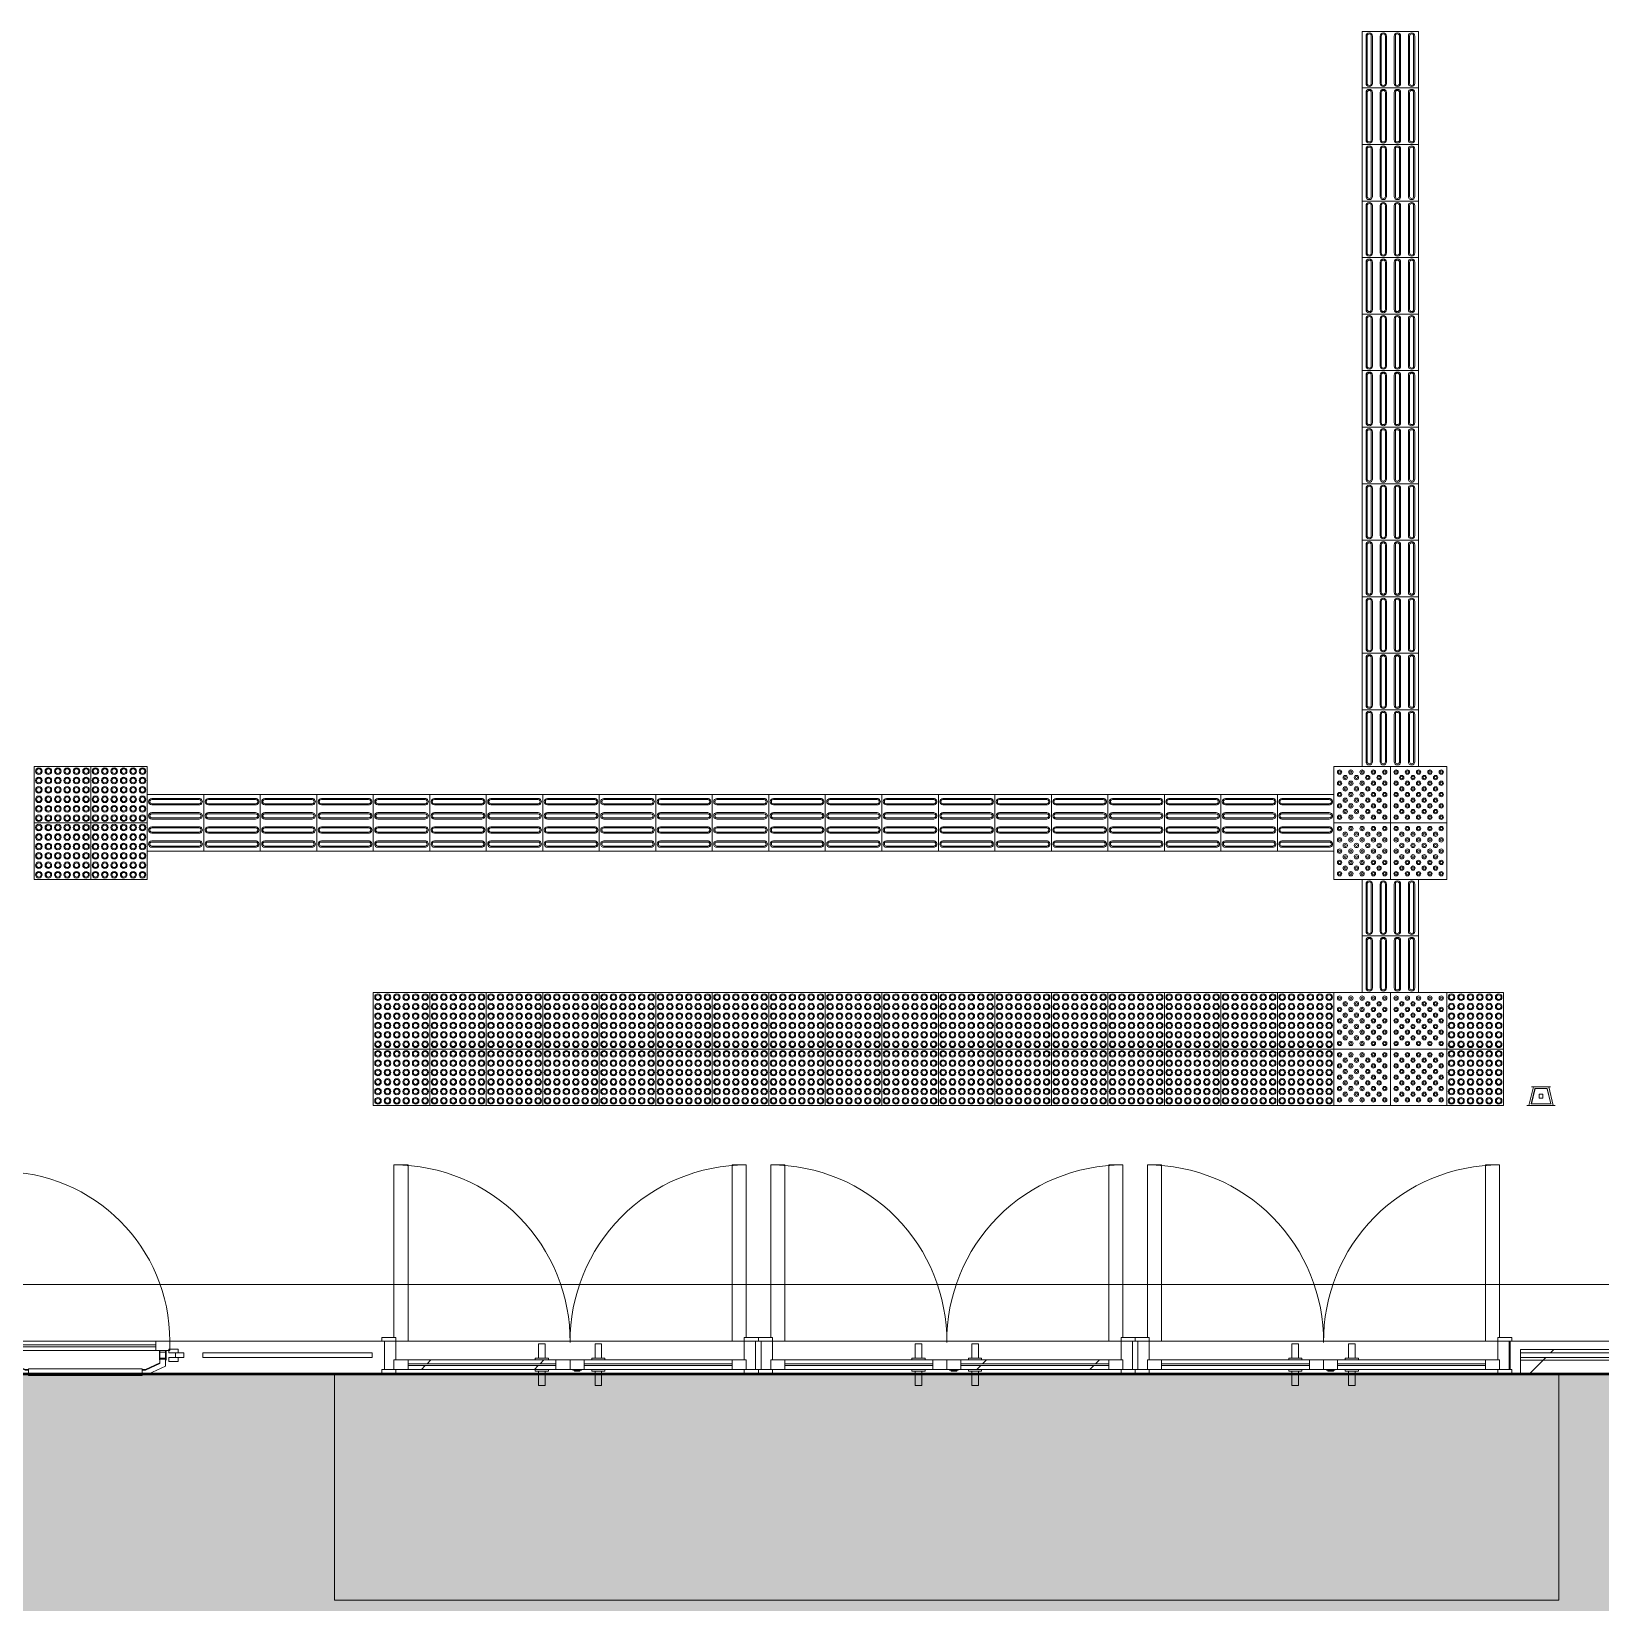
# Model space of a CAD drawing. Header units: millimetres. Extents: x 15878 to 679837, y -72324 to 391440.
# Drawn here: x 167297 to 175628, y 44395 to 52732 of the extents above; entities that cross this region are included whole.
import ezdxf

# ---------------------------------------------------------------- set-up
doc = ezdxf.new("R2010")
doc.units = ezdxf.units.MM
doc.linetypes.add('Demolished', pattern=[4.8, 3.2, -1.6])
for name, color, linetype, lineweight in [('A-DETL', 90, 'Continuous', 5), ('A-DETL-GENF', 92, 'Continuous', 5), ('A-DOOR', 31, 'Continuous', 5), ('A-DOOR-FRAM', 31, 'Continuous', 5), ('A-FLOR', 192, 'Continuous', 5), ('A-GENM', 13, 'Continuous', 5), ('A-GLAZ-CURT', 52, 'Continuous', 5), ('A-GLAZ-CWMG', 51, 'Continuous', 5), ('A-WALL', 113, 'Continuous', 5)]:
    doc.layers.add(name, color=color, linetype=linetype, lineweight=lineweight)
pattern_1 = [(45, (58228.2, -45707.5), (-1237.437, 1237.437), []), (45, (58228.2, -43832.5), (-1237.437, 1237.437), [])]
pattern_2 = [(45, (114192.5, 0), (-1237.437, 1237.437), []), (45, (114192.5, 1875), (-1237.437, 1237.437), [])]

# ---------------------------------------------------------------- blocks, each defined once
blk = doc.blocks.new('System Panel - _DLN__12_12mm laminated clear glass-11282531-G_F')
at = {"layer": 'A-GLAZ-CURT', "color": 253}
for p, q in [((-450, 12.5), (450, 12.5)), ((-450, -12.5), (-450, 12.5)), ((450, -12.5), (450, 12.5)), ((450, -12.5), (-450, -12.5))]:
    blk.add_line(p, q, dxfattribs=at)
blk = doc.blocks.new('DLN-Double Door_X Corten - Double Glazing Door-1900 x 2800 _WH_-AUTO Corten-14010553-G_F')
at = {"layer": 'A-DOOR'}
h = blk.add_hatch(dxfattribs=at)
h.set_pattern_fill('FP_1988', color=253, style=0, pattern_type=2)
h.set_pattern_definition([(45, (54228.2, -45707.5), (-1237.437, 1237.437), []), (45, (54228.2, -43832.5), (-1237.437, 1237.437), [])])
h.paths.add_polyline_path([(860, -75), (860, -55), (75, -55), (75, -75), (185, -75)], flags=0)
h.paths.add_polyline_path([(860, -45), (860, -25), (75, -25), (75, -45), (185, -45)], flags=0)
at = {"layer": 'A-DOOR', "color": 253}
for p, q in [((-935, 1010), (-860, 1010)), ((-935, 95), (-935, 1010)), ((-860, 1010), (-860, 75)), ((860, 1010), (860, 75)), ((935, 1010), (860, 1010)), ((935, 95), (935, 1010)), ((-860, 75), (-925, 75)), ((-167.5, 60), (-132.5, 60)), ((-167.5, -15), (-167.5, 60)), ((-132.5, 60), (-132.5, -15)), ((132.5, -15), (132.5, 60)), ((132.5, 60), (167.5, 60)), ((167.5, 60), (167.5, -15)), ((860, 75), (925, 75)), ((-935, -75), (-935, -25)), ((-935, -25), (-860, -25)), ((-860, -75), (-935, -75)), ((-185, -25), (-860, -25)), ((-860, -25), (-860, -75)), ((-860, -45), (-75, -45)), ((-860, -55), (-860, -45)), ((-75, -55), (-860, -55)), ((-860, -75), (-185, -75)), ((-185, -15), (-115, -15)), ((-185, -15), (-185, -25)), ((-115, -25), (-185, -25)), ((-185, -75), (-115, -75)), ((-185, -75), (-185, -85)), ((-115, -25), (-115, -15)), ((-75, -25), (-115, -25)), ((-115, -85), (-115, -75)), ((-115, -75), (-75, -75)), ((-75, -75), (-75, -25)), ((-75, -25), (0, -25)), ((-75, -45), (-75, -55)), ((0, -75), (-75, -75)), ((0, -25), (0, -75)), ((75, -25), (0, -25)), ((0, -25), (0, -75)), ((0, -75), (75, -75)), ((15, -75), (15, -80)), ((60, -80), (15, -80)), ((22.5, -80), (22.5, -85)), ((52.5, -85), (52.5, -80)), ((60, -80), (60, -75)), ((75, -25), (115, -25)), ((75, -75), (75, -25)), ((860, -45), (75, -45)), ((75, -45), (75, -55)), ((75, -55), (860, -55)), ((115, -75), (75, -75)), ((115, -15), (185, -15)), ((115, -15), (115, -25)), ((185, -25), (115, -25)), ((115, -75), (185, -75)), ((115, -75), (115, -85)), ((185, -25), (185, -15)), ((185, -25), (860, -25)), ((185, -85), (185, -75)), ((860, -75), (185, -75)), ((935, -25), (860, -25)), ((860, -25), (860, -75)), ((860, -55), (860, -45)), ((860, -75), (935, -75)), ((935, -75), (935, -25)), ((-115, -85), (-185, -85)), ((-167.5, -100), (-167.5, -85)), ((-167.5, -160), (-167.5, -100)), ((-132.5, -160), (-167.5, -160)), ((-132.5, -85), (-132.5, -100)), ((-132.5, -100), (-132.5, -160)), ((22.5, -85), (52.5, -85)), ((52.5, -85), (22.5, -85)), ((185, -85), (115, -85)), ((132.5, -100), (132.5, -85)), ((132.5, -160), (132.5, -100)), ((167.5, -160), (132.5, -160)), ((167.5, -85), (167.5, -100)), ((167.5, -100), (167.5, -160))]:
    blk.add_line(p, q, dxfattribs=at)
for centre, start, end in [((-935, 75), 359.5, 90), ((935, 75), 90, 180.5)]:
    blk.add_arc(centre, 935, start, end, dxfattribs=at)
at = {"layer": 'A-DOOR-FRAM', "color": 253}
for p, q in [((-925, 95), (-1000, 95)), ((-1000, 95), (-1000, 75)), ((-925, 75), (-925, 95)), ((1000, 95), (925, 95)), ((925, 95), (925, 75)), ((1000, 75), (1000, 95)), ((-1000, 75), (-925, 75)), ((-985, 75), (-985, -75)), ((-925, 75), (-985, 75)), ((-925, -25), (-925, 75)), ((925, 75), (985, 75)), ((985, 75), (925, 75)), ((925, 75), (925, -25)), ((990, 75), (1000, 75)), ((-925, -75), (-1000, -75)), ((-1000, -75), (-1000, -95)), ((-985, -75), (-935, -75)), ((-935, -75), (-935, -25)), ((-935, -25), (-925, -25)), ((-925, -95), (-925, -75)), ((925, -25), (935, -25)), ((985, -75), (925, -75)), ((925, -75), (925, -95)), ((935, -25), (935, -75)), ((935, -75), (985, -75)), ((1000, -75), (990, -75)), ((1000, -95), (1000, -75)), ((-1000, -95), (-925, -95)), ((925, -95), (1000, -95))]:
    blk.add_line(p, q, dxfattribs=at)
blk = doc.blocks.new('DLN-Double Door_X Corten_SingleDoorSwing - Double Glazing Door-1900 x 2800 _WH_-18312659-G_F')
at = {"layer": 'A-DOOR'}
h = blk.add_hatch(dxfattribs=at)
h.set_pattern_fill('FP_1989', color=253, style=0, pattern_type=2)
h.set_pattern_definition([(45, (56228.2, -45707.5), (-1237.437, 1237.437), []), (45, (56228.2, -43832.5), (-1237.437, 1237.437), [])])
h.paths.add_polyline_path([(860, -75), (860, -55), (75, -55), (75, -75), (509, -75)], flags=0)
h.paths.add_polyline_path([(115, -45), (860, -45), (860, -25), (75, -25), (75, -45)], flags=0)
at = {"layer": 'A-DOOR', "color": 253}
for p, q in [((-935, 1010), (-860, 1010)), ((-935, 95), (-935, 1010)), ((-860, 1010), (-860, 75)), ((860, 1010), (860, 75)), ((935, 1010), (860, 1010)), ((935, 95), (935, 1010)), ((-860, 75), (-925, 75)), ((-167.5, 60), (-132.5, 60)), ((-167.5, -15), (-167.5, 60)), ((-132.5, 60), (-132.5, -15)), ((132.5, -15), (132.5, 60)), ((132.5, 60), (167.5, 60)), ((167.5, 60), (167.5, -15)), ((860, 75), (925, 75)), ((-935, -75), (-935, -25)), ((-935, -25), (-860, -25)), ((-860, -75), (-935, -75)), ((-185, -25), (-860, -25)), ((-860, -25), (-860, -75)), ((-860, -45), (-75, -45)), ((-860, -55), (-860, -45)), ((-75, -55), (-860, -55)), ((-860, -75), (-185, -75)), ((-185, -15), (-115, -15)), ((-185, -15), (-185, -25)), ((-115, -25), (-185, -25)), ((-185, -75), (-115, -75)), ((-185, -75), (-185, -85)), ((-115, -25), (-115, -15)), ((-75, -25), (-115, -25)), ((-115, -85), (-115, -75)), ((-115, -75), (-75, -75)), ((-75, -75), (-75, -25)), ((-75, -25), (0, -25)), ((-75, -45), (-75, -55)), ((0, -75), (-75, -75)), ((0, -25), (0, -75)), ((75, -25), (0, -25)), ((0, -25), (0, -75)), ((0, -75), (75, -75)), ((15, -75), (15, -80)), ((60, -80), (15, -80)), ((22.5, -80), (22.5, -85)), ((52.5, -85), (52.5, -80)), ((60, -80), (60, -75)), ((75, -25), (115, -25)), ((75, -75), (75, -25)), ((860, -45), (75, -45)), ((75, -45), (75, -55)), ((75, -55), (860, -55)), ((115, -75), (75, -75)), ((115, -15), (185, -15)), ((115, -15), (115, -25)), ((185, -25), (115, -25)), ((115, -75), (185, -75)), ((115, -75), (115, -85)), ((185, -25), (185, -15)), ((185, -25), (860, -25)), ((185, -85), (185, -75)), ((860, -75), (185, -75)), ((935, -25), (860, -25)), ((860, -25), (860, -75)), ((860, -55), (860, -45)), ((860, -75), (935, -75)), ((935, -75), (935, -25)), ((-115, -85), (-185, -85)), ((-167.5, -100), (-167.5, -85)), ((-167.5, -160), (-167.5, -100)), ((-132.5, -160), (-167.5, -160)), ((-132.5, -85), (-132.5, -100)), ((-132.5, -100), (-132.5, -160)), ((22.5, -85), (52.5, -85)), ((52.5, -85), (22.5, -85)), ((185, -85), (115, -85)), ((132.5, -100), (132.5, -85)), ((132.5, -160), (132.5, -100)), ((167.5, -160), (132.5, -160)), ((167.5, -85), (167.5, -100)), ((167.5, -100), (167.5, -160))]:
    blk.add_line(p, q, dxfattribs=at)
for centre, start, end in [((-935, 75), 359.5, 90), ((935, 75), 90, 180.5)]:
    blk.add_arc(centre, 935, start, end, dxfattribs=at)
at = {"layer": 'A-DOOR-FRAM', "color": 253}
for p, q in [((-925, 95), (-1000, 95)), ((-1000, 95), (-1000, 75)), ((-925, 75), (-925, 95)), ((1000, 95), (925, 95)), ((925, 95), (925, 75)), ((1000, 75), (1000, 95)), ((-1000, 75), (-925, 75)), ((-985, 75), (-985, -75)), ((-925, 75), (-985, 75)), ((-925, -25), (-925, 75)), ((925, 75), (1000, 75)), ((985, 75), (925, 75)), ((925, 75), (925, -25)), ((985, -75), (985, 75)), ((-925, -75), (-1000, -75)), ((-1000, -75), (-1000, -95)), ((-985, -75), (-935, -75)), ((-935, -75), (-935, -25)), ((-935, -25), (-925, -25)), ((-925, -95), (-925, -75)), ((925, -25), (935, -25)), ((1000, -75), (925, -75)), ((925, -75), (925, -95)), ((935, -25), (935, -75)), ((935, -75), (985, -75)), ((1000, -95), (1000, -75)), ((-1000, -95), (-925, -95)), ((925, -95), (1000, -95))]:
    blk.add_line(p, q, dxfattribs=at)
blk = doc.blocks.new('DLN-Double Door_X Corten_SingleDoorSwing - Double Glazing Door-1900 x 2800 _WH_-V591-G_F')
at = {"layer": 'A-DOOR'}
h = blk.add_hatch(dxfattribs=at)
h.set_pattern_fill('FP_1990', color=253, style=0, pattern_type=2)
h.set_pattern_definition(pattern_1)
h.paths.add_polyline_path([(-185, -75), (-75, -75), (-75, -55), (-860, -55), (-860, -75), (-802.4, -75)], flags=0)
h.paths.add_polyline_path([(-802.4, -45), (-75, -45), (-75, -25), (-860, -25), (-860, -45)], flags=0)
h = blk.add_hatch(dxfattribs=at)
h.set_pattern_fill('FP_1990', color=253, style=0, pattern_type=2)
h.set_pattern_definition(pattern_1)
h.paths.add_polyline_path([(860, -75), (860, -55), (75, -55), (75, -75), (853.3, -75)], flags=0)
h.paths.add_polyline_path([(115, -45), (860, -45), (860, -25), (75, -25), (75, -45)], flags=0)
at = {"layer": 'A-DOOR', "color": 253}
for p, q in [((-935, 1010), (-860, 1010)), ((-935, 95), (-935, 1010)), ((-860, 1010), (-860, 75)), ((860, 1010), (860, 75)), ((935, 1010), (860, 1010)), ((935, 95), (935, 1010)), ((-860, 75), (-925, 75)), ((-167.5, 60), (-132.5, 60)), ((-167.5, -15), (-167.5, 60)), ((-132.5, 60), (-132.5, -15)), ((132.5, -15), (132.5, 60)), ((132.5, 60), (167.5, 60)), ((167.5, 60), (167.5, -15)), ((860, 75), (925, 75)), ((-935, -75), (-935, -25)), ((-935, -25), (-860, -25)), ((-860, -75), (-935, -75)), ((-185, -25), (-860, -25)), ((-860, -25), (-860, -75)), ((-860, -45), (-75, -45)), ((-860, -55), (-860, -45)), ((-75, -55), (-860, -55)), ((-860, -75), (-185, -75)), ((-185, -15), (-115, -15)), ((-185, -15), (-185, -25)), ((-115, -25), (-185, -25)), ((-185, -75), (-115, -75)), ((-185, -75), (-185, -85)), ((-115, -25), (-115, -15)), ((-75, -25), (-115, -25)), ((-115, -85), (-115, -75)), ((-115, -75), (-75, -75)), ((-75, -75), (-75, -25)), ((-75, -25), (0, -25)), ((-75, -45), (-75, -55)), ((0, -75), (-75, -75)), ((0, -25), (0, -75)), ((75, -25), (0, -25)), ((0, -25), (0, -75)), ((0, -75), (75, -75)), ((15, -75), (15, -80)), ((60, -80), (15, -80)), ((22.5, -80), (22.5, -85)), ((52.5, -85), (52.5, -80)), ((60, -80), (60, -75)), ((75, -25), (115, -25)), ((75, -75), (75, -25)), ((860, -45), (75, -45)), ((75, -45), (75, -55)), ((75, -55), (860, -55)), ((115, -75), (75, -75)), ((115, -15), (185, -15)), ((115, -15), (115, -25)), ((185, -25), (115, -25)), ((115, -75), (185, -75)), ((115, -75), (115, -85)), ((185, -25), (185, -15)), ((185, -25), (860, -25)), ((185, -85), (185, -75)), ((860, -75), (185, -75)), ((935, -25), (860, -25)), ((860, -25), (860, -75)), ((860, -55), (860, -45)), ((860, -75), (935, -75)), ((935, -75), (935, -25)), ((-115, -85), (-185, -85)), ((-167.5, -100), (-167.5, -85)), ((-167.5, -160), (-167.5, -100)), ((-132.5, -160), (-167.5, -160)), ((-132.5, -85), (-132.5, -100)), ((-132.5, -100), (-132.5, -160)), ((22.5, -85), (52.5, -85)), ((52.5, -85), (22.5, -85)), ((185, -85), (115, -85)), ((132.5, -100), (132.5, -85)), ((132.5, -160), (132.5, -100)), ((167.5, -160), (132.5, -160)), ((167.5, -85), (167.5, -100)), ((167.5, -100), (167.5, -160))]:
    blk.add_line(p, q, dxfattribs=at)
for centre, start, end in [((-935, 75), 359.5, 90), ((935, 75), 90, 180.5)]:
    blk.add_arc(centre, 935, start, end, dxfattribs=at)
at = {"layer": 'A-DOOR-FRAM', "color": 253}
for p, q in [((-925, 95), (-1000, 95)), ((-1000, 95), (-1000, 75)), ((-925, 75), (-925, 95)), ((1000, 95), (925, 95)), ((925, 95), (925, 75)), ((1000, 75), (1000, 95)), ((-1000, 75), (-925, 75)), ((-985, 75), (-985, -75)), ((-925, 75), (-985, 75)), ((-925, -25), (-925, 75)), ((925, 75), (1000, 75)), ((985, 75), (925, 75)), ((925, 75), (925, -25)), ((985, -75), (985, 75)), ((-925, -75), (-1000, -75)), ((-1000, -75), (-1000, -95)), ((-985, -75), (-935, -75)), ((-935, -75), (-935, -25)), ((-935, -25), (-925, -25)), ((-925, -95), (-925, -75)), ((925, -25), (935, -25)), ((1000, -75), (925, -75)), ((925, -75), (925, -95)), ((935, -25), (935, -75)), ((935, -75), (985, -75)), ((1000, -95), (1000, -75)), ((-1000, -95), (-925, -95)), ((925, -95), (1000, -95))]:
    blk.add_line(p, q, dxfattribs=at)
blk = doc.blocks.new('DLN_Tactile - Hazard warning Tiles-V633-G_F')
at = {"layer": 'A-GENM'}
for p, q in [((150, 150), (-150, 150)), ((-150, 150), (-150, -150)), ((150, -150), (150, 150)), ((-150, -150), (150, -150))]:
    blk.add_line(p, q, dxfattribs=at)
for centre, radius in [((-125, 125), 17.5), ((-125, 75), 17.5), ((-125, 125), 12.5), ((-125, 75), 12.5), ((-75, 125), 17.5), ((-75, 75), 17.5), ((-75, 125), 12.5), ((-75, 75), 12.5), ((-25, 125), 17.5), ((-25, 75), 17.5), ((-25, 125), 12.5), ((-25, 75), 12.5), ((25, 125), 17.5), ((25, 75), 17.5), ((25, 125), 12.5), ((25, 75), 12.5), ((75, 125), 17.5), ((75, 75), 17.5), ((75, 125), 12.5), ((75, 75), 12.5), ((125, 125), 17.5), ((125, 75), 17.5), ((125, 125), 12.5), ((125, 75), 12.5), ((-125, 25), 17.5), ((-125, 25), 12.5), ((-75, 25), 17.5), ((-75, 25), 12.5), ((-25, 25), 17.5), ((-25, 25), 12.5), ((25, 25), 17.5), ((25, 25), 12.5), ((75, 25), 17.5), ((75, 25), 12.5), ((125, 25), 17.5), ((125, 25), 12.5), ((-125, -25), 17.5), ((-125, -75), 17.5), ((-125, -25), 12.5), ((-125, -75), 12.5), ((-75, -25), 17.5), ((-75, -75), 17.5), ((-75, -25), 12.5), ((-75, -75), 12.5), ((-25, -25), 17.5), ((-25, -75), 17.5), ((-25, -25), 12.5), ((-25, -75), 12.5), ((25, -25), 17.5), ((25, -75), 17.5), ((25, -25), 12.5), ((25, -75), 12.5), ((75, -25), 17.5), ((75, -75), 17.5), ((75, -25), 12.5), ((75, -75), 12.5), ((125, -25), 17.5), ((125, -75), 17.5), ((125, -25), 12.5), ((125, -75), 12.5), ((-125, -125), 17.5), ((-125, -125), 12.5), ((-75, -125), 17.5), ((-75, -125), 12.5), ((-25, -125), 17.5), ((-25, -125), 12.5), ((25, -125), 17.5), ((25, -125), 12.5), ((75, -125), 17.5), ((75, -125), 12.5), ((125, -125), 17.5), ((125, -125), 12.5)]:
    blk.add_circle(centre, radius, dxfattribs=at)
blk = doc.blocks.new('DLN_Tactile - Positional Tiles-V634-G_F')
at = {"layer": 'A-GENM'}
for p, q in [((150, 150), (-150, 150)), ((-150, 150), (-150, -150)), ((150, -150), (150, 150)), ((-150, -150), (150, -150))]:
    blk.add_line(p, q, dxfattribs=at)
for centre, radius in [((-120, 120), 11.5), ((-120, 120), 6), ((-90, 90), 11.5), ((-90, 90), 6), ((-60, 120), 11.5), ((-60, 120), 6), ((-30, 90), 11.5), ((-30, 90), 6), ((0, 120), 11.5), ((0, 120), 6), ((30, 90), 11.5), ((30, 90), 6), ((60, 120), 11.5), ((60, 120), 6), ((90, 90), 11.5), ((90, 90), 6), ((120, 120), 11.5), ((120, 120), 6), ((-120, 60), 11.5), ((-120, 0), 11.5), ((-120, 60), 6), ((-120, 0), 6), ((-90, 30), 11.5), ((-90, 30), 6), ((-60, 60), 11.5), ((-60, 0), 11.5), ((-60, 60), 6), ((-60, 0), 6), ((-30, 30), 11.5), ((-30, 30), 6), ((0, 60), 11.5), ((0, 0), 11.5), ((0, 60), 6), ((0, 0), 6), ((30, 30), 11.5), ((30, 30), 6), ((60, 60), 11.5), ((60, 0), 11.5), ((60, 60), 6), ((60, 0), 6), ((90, 30), 11.5), ((90, 30), 6), ((120, 60), 11.5), ((120, 0), 11.5), ((120, 60), 6), ((120, 0), 6), ((-120, -60), 11.5), ((-120, -60), 6), ((-90, -30), 11.5), ((-90, -90), 11.5), ((-90, -30), 6), ((-60, -60), 11.5), ((-60, -60), 6), ((-30, -30), 11.5), ((-30, -90), 11.5), ((-30, -30), 6), ((0, -60), 11.5), ((0, -60), 6), ((30, -30), 11.5), ((30, -90), 11.5), ((30, -30), 6), ((60, -60), 11.5), ((60, -60), 6), ((90, -30), 11.5), ((90, -90), 11.5), ((90, -30), 6), ((120, -60), 11.5), ((120, -60), 6), ((-120, -120), 11.5), ((-120, -120), 6), ((-90, -90), 6), ((-60, -120), 11.5), ((-60, -120), 6), ((-30, -90), 6), ((0, -120), 11.5), ((0, -120), 6), ((30, -90), 6), ((60, -120), 11.5), ((60, -120), 6), ((90, -90), 6), ((120, -120), 11.5), ((120, -120), 6)]:
    blk.add_circle(centre, radius, dxfattribs=at)
blk = doc.blocks.new('DLN_Tactile - Directional Tiles-V640-G_F')
at = {"layer": 'A-GENM'}
for p, q in [((150, 150), (-150, 150)), ((-150, 150), (-150, -150)), ((-129.5, 125.5), (-129.5, -125.5)), ((-123.5, -125.5), (-123.5, 125.5)), ((-101.5, 125.5), (-101.5, -125.5)), ((-95.5, -125.5), (-95.5, 125.5)), ((-54.5, 125.5), (-54.5, -125.5)), ((-48.5, -125.5), (-48.5, 125.5)), ((-26.5, 125.5), (-26.5, -125.5)), ((-20.5, -125.5), (-20.5, 125.5)), ((20.5, 125.5), (20.5, -125.5)), ((26.5, -125.5), (26.5, 125.5)), ((48.5, 125.5), (48.5, -125.5)), ((54.5, -125.5), (54.5, 125.5)), ((95.5, 125.5), (95.5, -125.5)), ((101.5, -125.5), (101.5, 125.5)), ((123.5, 125.5), (123.5, -125.5)), ((129.5, -125.5), (129.5, 125.5)), ((150, -150), (150, 150)), ((-150, -150), (150, -150))]:
    blk.add_line(p, q, dxfattribs=at)
for centre, radius, start, end in [((-112.5, 125.5), 17, 360, 180), ((-112.5, 125.5), 11, 360, 180), ((-37.5, 125.5), 17, 360, 180), ((-37.5, 125.5), 11, 360, 180), ((37.5, 125.5), 17, 360, 180), ((37.5, 125.5), 11, 360, 180), ((112.5, 125.5), 17, 360, 180), ((112.5, 125.5), 11, 360, 180), ((-112.5, -125.5), 17, 180, 360), ((-112.5, -125.5), 11, 180, 360), ((-37.5, -125.5), 17, 180, 360), ((-37.5, -125.5), 11, 180, 360), ((37.5, -125.5), 17, 180, 360), ((37.5, -125.5), 11, 180, 360), ((112.5, -125.5), 17, 180, 360), ((112.5, -125.5), 11, 180, 360)]:
    blk.add_arc(centre, radius, start, end, dxfattribs=at)
blk = doc.blocks.new('System Panel - _DLN__12_12mm laminated clear glass-11282586-G_F')
at = {"layer": 'A-GLAZ-CURT', "color": 253}
for p, q in [((-452.5, 12.5), (452.5, 12.5)), ((-452.5, -12.5), (-452.5, 12.5)), ((452.5, -12.5), (452.5, 12.5)), ((452.5, -12.5), (-452.5, -12.5))]:
    blk.add_line(p, q, dxfattribs=at)
blk = doc.blocks.new('Rectangular Mullion - DLN_FRAME Corten-13948629-G_F')
at = {"layer": 'A-GLAZ-CWMG'}
h = blk.add_hatch(dxfattribs=at)
h.set_pattern_fill('FP_1993', color=253, style=0, pattern_type=2)
h.set_pattern_definition(pattern_2)
h.paths.add_polyline_path([(61784.6, 45720), (61914.3, 45720), (61914.3, 45737.5), (61009.3, 45737.5), (61009.3, 45720)], flags=0)
h = blk.add_hatch(dxfattribs=at)
h.set_pattern_fill('FP_1993', color=253, style=0, pattern_type=2)
h.set_pattern_definition(pattern_2)
h.paths.add_polyline_path([(61914.3, 45680.5), (61914.3, 45695), (61009.3, 45695), (61009.3, 45680.5), (61784.6, 45680.5)], flags=0)
h = blk.add_hatch(dxfattribs=at)
h.set_pattern_fill('FP_1993', color=253, style=0, pattern_type=2)
h.set_pattern_definition(pattern_2)
h.paths.add_polyline_path([(61009.3, 45607.5), (61914.3, 45607.5), (61914.3, 45680.5), (61009.3, 45680.5)], flags=0)
at = {"layer": 'A-GLAZ-CWMG', "color": 253}
for p, q in [((61009.3, 45720), (61009.3, 45737.5)), ((61914.3, 45737.5), (61009.3, 45737.5)), ((61009.3, 45680.5), (61009.3, 45695)), ((61914.3, 45737.5), (61914.3, 45720)), ((61914.3, 45695), (61914.3, 45680.5)), ((61009.3, 45607.5), (61009.3, 45680.5)), ((61914.3, 45680.5), (61009.3, 45680.5)), ((61914.3, 45607.5), (61009.3, 45607.5)), ((61914.3, 45680.5), (61914.3, 45607.5))]:
    blk.add_line(p, q, dxfattribs=at)
blk = doc.blocks.new('DLN-Single Door_XX1 - Single Glazing Door-900 x 2800 _WH_-14454546-G_F')
at = {"layer": 'A-DOOR'}
h = blk.add_hatch(dxfattribs=at)
h.set_pattern_fill('FP_1995', color=253, style=0, pattern_type=2)
h.set_pattern_definition([(225, (167581.8, 45707.5), (1237.437, -1237.437), []), (225, (167581.8, 43832.5), (1237.437, -1237.437), [])])
h.paths.add_polyline_path([(-375, -25), (-375, -45), (375, -45), (375, -25), (-117, -25)], flags=0)
h.paths.add_polyline_path([(375, -55), (-375, -55), (-375, -75), (375, -75)], flags=0)
at = {"layer": 'A-DOOR', "color": 253}
for p, q in [((-335.2, 100), (-427.5, 57.5)), ((-328, 103.3), (-335.2, 100)), ((-302.5, 103.3), (-328, 103.3)), ((301, 106.9), (-302.5, 106.9)), ((-302.5, 106.9), (-302.5, 106.7)), ((301, 104.5), (301, 105.8)), ((326.5, 103.3), (301, 103.3)), ((333.7, 100), (326.5, 103.3)), ((426, 57.5), (333.7, 100)), ((-427.5, 26), (-430.8, 26)), ((-430.8, -16), (-430.8, 23.9)), ((-430.8, 23.9), (-430.8, 11.4)), ((-427.5, 19.3), (-427.5, 57.5)), ((-427.5, 23.1), (-427.5, 23.9)), ((-427.5, 23.9), (-427.5, -16)), ((-397.5, 21), (-427.5, 21)), ((-427.5, 21), (-427.5, 19.3)), ((-427.5, 16.6), (-427.5, 21)), ((-427.5, 16), (-427.5, 20)), ((-397.5, 19.3), (-427.5, 19.3)), ((-427.5, 16.3), (-397.5, 16.3)), ((-427.5, -16), (-427.5, 15.1)), ((-397.5, 15.1), (-427.5, 15.1)), ((-397.5, 43.6), (-320, 79.4)), ((-320, 76.4), (-397.5, 40.6)), ((-397.5, 43.6), (-397.5, 19.3)), ((-394.3, 26), (-397.5, 26)), ((-397.5, -16), (-397.5, 23.9)), ((-397.5, 23.9), (-397.5, 23.1)), ((-397.5, 19.3), (-397.5, 21)), ((-397.5, 21), (-397.5, 16.6)), ((-397.5, 20), (-397.5, 16)), ((-397.5, 15.1), (-397.5, -16)), ((-394.3, 11.4), (-394.3, 23.9)), ((-394.3, 23.9), (-394.3, -16)), ((-320, 79.4), (-302.5, 79.4)), ((-320, 79.4), (-320, 76.4)), ((-302.5, 76.4), (-320, 76.4)), ((-302.5, 72.8), (301, 72.8)), ((301, 79.4), (318.5, 79.4)), ((318.5, 76.4), (301, 76.4)), ((318.5, 79.4), (396, 43.6)), ((318.5, 76.4), (318.5, 79.4)), ((396, 40.6), (318.5, 76.4)), ((396, 26), (392.7, 26)), ((392.7, -16), (392.7, 23.9)), ((392.7, 23.9), (392.7, 11.4)), ((396, 19.3), (396, 43.6)), ((396, 23.1), (396, 23.9)), ((396, 23.9), (396, -16)), ((426, 21), (396, 21)), ((396, 19.3), (396, 21)), ((396, 21), (396, 16.6)), ((396, 16), (396, 20)), ((426, 19.3), (396, 19.3)), ((396, 16.3), (426, 16.3)), ((396, -16), (396, 15.1)), ((426, 15.1), (396, 15.1)), ((426, 57.5), (426, 19.3)), ((429.2, 26), (426, 26)), ((426, -16), (426, 23.9)), ((426, 23.9), (426, 23.1)), ((426, 21), (426, 19.3)), ((426, 16.6), (426, 21)), ((426, 20), (426, 16)), ((426, 15.1), (426, -16)), ((429.2, 11.4), (429.2, 23.9)), ((429.2, 23.9), (429.2, -16)), ((-375, -25), (-450, -25)), ((-450, -25), (-450, -75)), ((-450, -75), (-375, -75)), ((-430.8, -25), (-430.8, -16)), ((-430.8, -16), (-427.5, -16)), ((-427.5, -16), (-427.5, -25)), ((-427.5, -25), (-427.5, -16)), ((-427.5, -16), (-397.5, -16)), ((-397.5, -25), (-397.5, -16)), ((-397.5, -16), (-394.3, -16)), ((-397.5, -16), (-397.5, -25)), ((-394.3, -16), (-394.3, -25)), ((-375, -25), (375, -25)), ((-375, -75), (-375, -25)), ((375, -45), (-375, -45)), ((-375, -45), (-375, -55)), ((-375, -55), (375, -55)), ((375, -75), (-375, -75)), ((435, -25), (375, -25)), ((375, -25), (375, -75)), ((375, -55), (375, -45)), ((375, -75), (435, -75)), ((392.7, -25), (392.7, -16)), ((392.7, -16), (396, -16)), ((396, -16), (396, -25)), ((396, -25), (396, -16)), ((396, -16), (426, -16)), ((400, -975), (400, -75)), ((426, -16), (426, -25)), ((426, -25), (426, -16)), ((426, -16), (429.2, -16)), ((429.2, -16), (429.2, -25)), ((450, -75), (450, -975)), ((450, -975), (400, -975))]:
    blk.add_line(p, q, dxfattribs=at)
at = {"layer": 'A-DOOR', "color": 253, "flags": 128}
for points in [[(-302.5, 100), (-302.5, 102.4), (-302.5, 104.3), (-302.5, 105.7), (-302.5, 106.6), (-302.5, 106.9)], [(-302.5, 73.9), (-302.5, 75.3), (-302.5, 77.1), (-302.5, 79.4), (-302.5, 82.1), (-302.5, 85), (-302.5, 88.1), (-302.5, 91.3), (-302.5, 94.4), (-302.5, 97.3), (-302.5, 100)], [(301, 105.8), (301, 106.7), (301, 106.9)], [(301, 106.9), (301, 106.6), (301, 105.7), (301, 104.3), (301, 102.4), (301, 100)], [(301, 100), (301, 97.3), (301, 94.4), (301, 91.3), (301, 88.1), (301, 85), (301, 82.1), (301, 79.4), (301, 77.1), (301, 75.3), (301, 73.9)], [(-302.5, 75.4), (-302.5, 74), (-302.5, 73.1), (-302.5, 72.8)], [(-302.5, 72.8), (-302.5, 73.1), (-302.5, 73.9)], [(301, 72.8), (301, 73.1), (301, 74), (301, 75.4)], [(301, 73.9), (301, 73.1), (301, 72.8)]]:
    blk.add_lwpolyline(points, dxfattribs=at)
at = {"layer": 'A-DOOR', "color": 253}
blk.add_arc((450, -75), 900, 180.00772, 270, dxfattribs=at)
at = {"layer": 'A-DOOR-FRAM', "color": 253}
for p, q in [((-445, 32.5), (-495, 32.5)), ((-495, 32.5), (-495, 12.5)), ((-480, 12.5), (-445, 12.5)), ((-445, 12.5), (-445, 32.5)), ((-495, -12.5), (-495, -32.5)), ((-495, -32.5), (-445, -32.5)), ((-445, -12.5), (-480, -12.5)), ((-445, -32.5), (-445, -12.5))]:
    blk.add_line(p, q, dxfattribs=at)
blk = doc.blocks.new('DLN_Automatic Door Bollard - DLN_Automatic Door Bollard-15018911-G_F')
at = {"layer": 'A-GENM', "color": 253}
for p, q in [((-64.7, 50), (-75, 50)), ((-40.4, -50), (-64.7, 50)), ((-64.7, 50), (64.7, 50)), ((-32.3, -41.3), (-52.4, 41.3)), ((-52.4, 41.3), (52.4, 41.3)), ((-52, 41.4), (-32.3, -39.8)), ((-51.1, 42), (-51.1, 40.5)), ((51.1, 40.5), (-51.1, 40.5)), ((-51.1, 40.5), (-31.5, -40.5)), ((-10, 8.3), (-10, -8.3)), ((8, 10), (-8, 10)), ((10, -8.3), (10, 8.3)), ((31.5, -40.5), (51.1, 40.5)), ((52.4, 41.3), (32.3, -41.3)), ((32.3, -39.8), (52, 41.3)), ((64.7, 50), (40.4, -50)), ((51.1, 40.5), (51.1, 42)), ((75, 50), (64.7, 50)), ((-50, -50), (-40.4, -50)), ((40.4, -50), (-40.4, -50)), ((32.3, -41.3), (-32.3, -41.3)), ((-31.5, -40.5), (31.5, -40.5)), ((-8, -10), (8, -10)), ((50, -50), (40.4, -50))]:
    blk.add_line(p, q, dxfattribs=at)
for centre, major_axis, start_param, end_param in [((-8, 8.3), (-2, 0), 4.712389, 6.283185), ((8, 8.3), (2, 0), 0, 1.570796), ((-8, -8.3), (2, 0), 3.141593, 4.712389), ((8, -8.3), (-2, 0), 1.570796, 3.141593)]:
    blk.add_ellipse(centre, major_axis=major_axis, ratio=0.866025, start_param=start_param, end_param=end_param, dxfattribs=at)

msp = doc.modelspace()

# ---------------------------------------------------------------- hatches: boundary and pattern name
at = {"layer": 'A-DETL-GENF', "transparency": 33554585}
h = msp.add_hatch(color=253, dxfattribs=at)
h.paths.add_polyline_path([(193031.8, 30457.5), (193031.8, 31607.5), (195106.8, 31607.5), (195106.8, 34107.5), (202306.8, 34107.5), (202306.8, 35797.5), (205331.8, 35797.5), (205331.8, 52007.5), (202831.8, 52007.5), (202831.8, 51406.3), (202231.8, 51406.3), (202231.8, 48337.5), (196081.8, 48337.5), (196081.8, 52057.5), (193181.8, 52057.5), (193181.8, 49957.5), (189481.8, 49957.5), (189481.8, 52057.5), (177431.8, 52057.5), (177431.8, 45607.5), (166981.8, 45607.5), (166981.8, 31607.5), (190881.8, 31607.5), (190881.8, 30457.5)], flags=0)
h.paths.add_polyline_path([(178081.8, 39607.5), (177481.8, 39607.5), (177481.8, 40207.5), (178081.8, 40207.5)], flags=0)
h.paths.add_polyline_path([(199881.8, 39607.5), (199881.8, 40207.5), (200481.8, 40207.5), (200481.8, 39607.5), (199984.4, 39607.5)], flags=0)
h.paths.add_polyline_path([(189481.8, 39607.5), (189481.8, 40207.5), (190081.8, 40207.5), (190081.8, 39607.5)], flags=0)
h.paths.add_polyline_path([(178081.8, 51407.5), (177481.8, 51407.5), (177481.8, 52007.5), (178081.8, 52007.5), (178081.8, 51515.3)], flags=0)

# ---------------------------------------------------------------- linework, layer by layer
at = {"layer": 'A-DETL', "linetype": 'Demolished', "lineweight": 50}
msp.add_line((177431.8, 45607.5), (166981.8, 45607.5), dxfattribs=at)
at = {"layer": 'A-FLOR'}
for p, q in [((177031.8, 46082.5), (166981.8, 46082.5)), ((169156.8, 45782.5), (168031.8, 45782.5)), ((171081.8, 45782.5), (169231.8, 45782.5)), ((173081.8, 45782.5), (171231.8, 45782.5)), ((175081.8, 45782.5), (173231.8, 45782.5)), ((177191.2, 45782.5), (175156.8, 45782.5)), ((168906.8, 45607.5), (168906.8, 44407.5)), ((169989.3, 45607.5), (168906.8, 45607.5)), ((170289.3, 45607.5), (170024.3, 45607.5)), ((171989.3, 45607.5), (170324.3, 45607.5)), ((172289.3, 45607.5), (172024.3, 45607.5)), ((173989.3, 45607.5), (172324.3, 45607.5)), ((174289.3, 45607.5), (174024.3, 45607.5)), ((175201.8, 45607.5), (174324.3, 45607.5)), ((175406.8, 44407.5), (175406.8, 45607.5)), ((168906.8, 44407.5), (175406.8, 44407.5))]:
    msp.add_line(p, q, dxfattribs=at)
at = {"layer": 'A-WALL', "color": 253}
for p, q in [((175146.8, 45782.5), (175141.8, 45782.5)), ((175141.8, 45632.5), (175141.8, 45782.5)), ((175146.8, 45632.5), (175146.8, 45782.5)), ((168106.8, 45720), (168061.8, 45720)), ((168061.8, 45695), (168061.8, 45720)), ((168106.8, 45695), (168061.8, 45695)), ((168106.8, 45695), (168106.8, 45720)), ((175146.8, 45632.5), (175141.8, 45632.5))]:
    msp.add_line(p, q, dxfattribs=at)

# ---------------------------------------------------------------- block references
at = {"layer": 'A-DOOR', "color": 253}
for name, p in [('DLN-Double Door_X Corten_SingleDoorSwing - Double Glazing Door-1900 x 2800 _WH_-V591-G_F', (170156.8, 45707.5)), ('DLN-Double Door_X Corten_SingleDoorSwing - Double Glazing Door-1900 x 2800 _WH_-18312659-G_F', (172156.8, 45707.5)), ('DLN-Double Door_X Corten - Double Glazing Door-1900 x 2800 _WH_-AUTO Corten-14010553-G_F', (174156.8, 45707.5))]:
    msp.add_blockref(name, p, dxfattribs=at)
at = {"layer": 'A-DOOR', "color": 253, "rotation": 180}
msp.add_blockref('DLN-Single Door_XX1 - Single Glazing Door-900 x 2800 _WH_-14454546-G_F', (167581.8, 45707.5), dxfattribs=at)
at = {"layer": 'A-GENM'}
for name, p in [('DLN_Tactile - Directional Tiles-V640-G_F', (174511.8, 52582.5)), ('DLN_Tactile - Directional Tiles-V640-G_F', (174511.8, 52282.5)), ('DLN_Tactile - Directional Tiles-V640-G_F', (174511.8, 51982.5)), ('DLN_Tactile - Directional Tiles-V640-G_F', (174511.8, 51682.5)), ('DLN_Tactile - Directional Tiles-V640-G_F', (174511.8, 51382.5)), ('DLN_Tactile - Directional Tiles-V640-G_F', (174511.8, 51082.5)), ('DLN_Tactile - Directional Tiles-V640-G_F', (174511.8, 50782.5)), ('DLN_Tactile - Directional Tiles-V640-G_F', (174511.8, 50482.5)), ('DLN_Tactile - Directional Tiles-V640-G_F', (174511.8, 50182.5)), ('DLN_Tactile - Directional Tiles-V640-G_F', (174511.8, 49882.5)), ('DLN_Tactile - Directional Tiles-V640-G_F', (174511.8, 49582.5)), ('DLN_Tactile - Directional Tiles-V640-G_F', (174511.8, 49282.5)), ('DLN_Tactile - Directional Tiles-V640-G_F', (174511.8, 48982.5)), ('DLN_Tactile - Hazard warning Tiles-V633-G_F', (167461.8, 48682.5)), ('DLN_Tactile - Hazard warning Tiles-V633-G_F', (167761.8, 48682.5)), ('DLN_Tactile - Positional Tiles-V634-G_F', (174361.8, 48682.5)), ('DLN_Tactile - Positional Tiles-V634-G_F', (174661.8, 48682.5)), ('DLN_Tactile - Hazard warning Tiles-V633-G_F', (167461.8, 48382.5)), ('DLN_Tactile - Hazard warning Tiles-V633-G_F', (167761.8, 48382.5)), ('DLN_Tactile - Positional Tiles-V634-G_F', (174361.8, 48382.5)), ('DLN_Tactile - Positional Tiles-V634-G_F', (174661.8, 48382.5)), ('DLN_Tactile - Directional Tiles-V640-G_F', (174511.8, 48082.5)), ('DLN_Tactile - Directional Tiles-V640-G_F', (174511.8, 47782.5)), ('DLN_Tactile - Hazard warning Tiles-V633-G_F', (169261.8, 47482.5)), ('DLN_Tactile - Hazard warning Tiles-V633-G_F', (169561.8, 47482.5)), ('DLN_Tactile - Hazard warning Tiles-V633-G_F', (169861.8, 47482.5)), ('DLN_Tactile - Hazard warning Tiles-V633-G_F', (170161.8, 47482.5)), ('DLN_Tactile - Hazard warning Tiles-V633-G_F', (170461.8, 47482.5)), ('DLN_Tactile - Hazard warning Tiles-V633-G_F', (170761.8, 47482.5)), ('DLN_Tactile - Hazard warning Tiles-V633-G_F', (171061.8, 47482.5)), ('DLN_Tactile - Hazard warning Tiles-V633-G_F', (171361.8, 47482.5)), ('DLN_Tactile - Hazard warning Tiles-V633-G_F', (171661.8, 47482.5)), ('DLN_Tactile - Hazard warning Tiles-V633-G_F', (171961.8, 47482.5)), ('DLN_Tactile - Hazard warning Tiles-V633-G_F', (172261.8, 47482.5)), ('DLN_Tactile - Hazard warning Tiles-V633-G_F', (172561.8, 47482.5)), ('DLN_Tactile - Hazard warning Tiles-V633-G_F', (172861.8, 47482.5)), ('DLN_Tactile - Hazard warning Tiles-V633-G_F', (173161.8, 47482.5)), ('DLN_Tactile - Hazard warning Tiles-V633-G_F', (173461.8, 47482.5)), ('DLN_Tactile - Hazard warning Tiles-V633-G_F', (173761.8, 47482.5)), ('DLN_Tactile - Hazard warning Tiles-V633-G_F', (174061.8, 47482.5)), ('DLN_Tactile - Positional Tiles-V634-G_F', (174361.8, 47482.5)), ('DLN_Tactile - Positional Tiles-V634-G_F', (174661.8, 47482.5)), ('DLN_Tactile - Hazard warning Tiles-V633-G_F', (174961.8, 47482.5)), ('DLN_Tactile - Hazard warning Tiles-V633-G_F', (169261.8, 47182.5)), ('DLN_Tactile - Hazard warning Tiles-V633-G_F', (169561.8, 47182.5)), ('DLN_Tactile - Hazard warning Tiles-V633-G_F', (169861.8, 47182.5)), ('DLN_Tactile - Hazard warning Tiles-V633-G_F', (170161.8, 47182.5)), ('DLN_Tactile - Hazard warning Tiles-V633-G_F', (170461.8, 47182.5)), ('DLN_Tactile - Hazard warning Tiles-V633-G_F', (170761.8, 47182.5)), ('DLN_Tactile - Hazard warning Tiles-V633-G_F', (171061.8, 47182.5)), ('DLN_Tactile - Hazard warning Tiles-V633-G_F', (171361.8, 47182.5)), ('DLN_Tactile - Hazard warning Tiles-V633-G_F', (171661.8, 47182.5)), ('DLN_Tactile - Hazard warning Tiles-V633-G_F', (171961.8, 47182.5)), ('DLN_Tactile - Hazard warning Tiles-V633-G_F', (172261.8, 47182.5)), ('DLN_Tactile - Hazard warning Tiles-V633-G_F', (172561.8, 47182.5)), ('DLN_Tactile - Hazard warning Tiles-V633-G_F', (172861.8, 47182.5)), ('DLN_Tactile - Hazard warning Tiles-V633-G_F', (173161.8, 47182.5)), ('DLN_Tactile - Hazard warning Tiles-V633-G_F', (173461.8, 47182.5)), ('DLN_Tactile - Hazard warning Tiles-V633-G_F', (173761.8, 47182.5)), ('DLN_Tactile - Hazard warning Tiles-V633-G_F', (174061.8, 47182.5)), ('DLN_Tactile - Positional Tiles-V634-G_F', (174361.8, 47182.5)), ('DLN_Tactile - Positional Tiles-V634-G_F', (174661.8, 47182.5)), ('DLN_Tactile - Hazard warning Tiles-V633-G_F', (174961.8, 47182.5))]:
    msp.add_blockref(name, p, dxfattribs=at)
at = {"layer": 'A-GENM', "rotation": 270.0000000000001}
for p in [(168061.8, 48532.5), (168361.8, 48532.5), (168661.8, 48532.5), (168961.8, 48532.5), (169261.8, 48532.5), (169561.8, 48532.5), (169861.8, 48532.5), (170161.8, 48532.5), (170461.8, 48532.5), (170761.8, 48532.5), (171061.8, 48532.5), (171361.8, 48532.5), (171661.8, 48532.5), (171961.8, 48532.5), (172261.8, 48532.5), (172561.8, 48532.5), (172861.8, 48532.5), (173161.8, 48532.5), (173461.8, 48532.5), (173761.8, 48532.5), (174061.8, 48532.5)]:
    msp.add_blockref('DLN_Tactile - Directional Tiles-V640-G_F', p, dxfattribs=at)
at = {"layer": 'A-GENM', "color": 253, "rotation": 180}
msp.add_blockref('DLN_Automatic Door Bollard - DLN_Automatic Door Bollard-15018911-G_F', (175311.8, 47082.3), dxfattribs=at)
at = {"layer": 'A-GLAZ-CURT', "color": 253}
for name, p in [('System Panel - _DLN__12_12mm laminated clear glass-11282531-G_F', (168656.8, 45707.5)), ('System Panel - _DLN__12_12mm laminated clear glass-11282586-G_F', (175654.3, 45707.5))]:
    msp.add_blockref(name, p, dxfattribs=at)
at = {"layer": 'A-GLAZ-CWMG', "color": 253}
msp.add_blockref('Rectangular Mullion - DLN_FRAME Corten-13948629-G_F', (114192.5, 0), dxfattribs=at)

doc.saveas('drawing.dxf')
